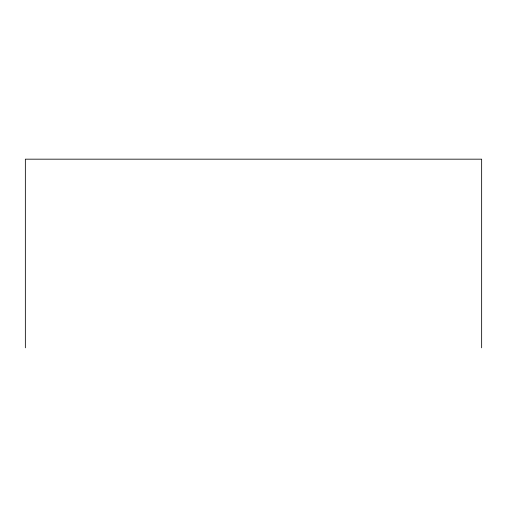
<?xml version="1.0" encoding="UTF-8"?>
<svg xmlns="http://www.w3.org/2000/svg" width="507" height="507" viewBox="0 0 507 507"><rect width="100%" height="100%" fill="white"/><g stroke="black" fill="none" stroke-linecap="round" stroke-linejoin="round"><path stroke-width="0.76" d="M481.65 347.827L481.65 159.173L25.35 159.173L25.35 347.827"/></g></svg>
